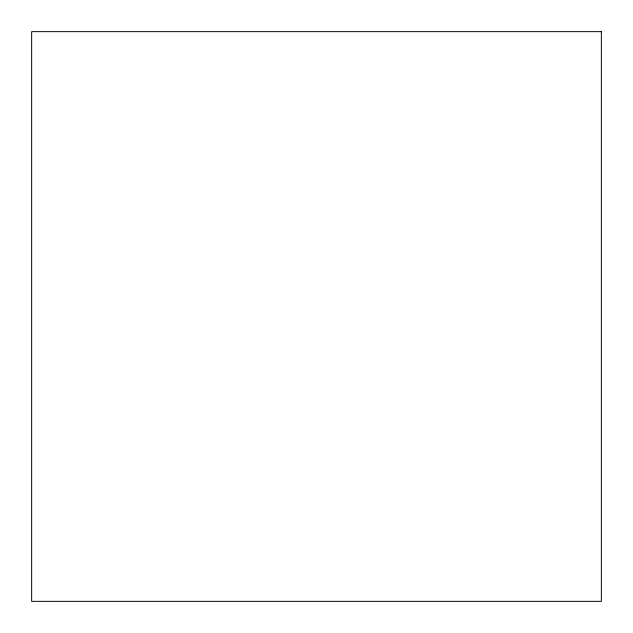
<?xml version="1.0" encoding="UTF-8"?>
<svg xmlns="http://www.w3.org/2000/svg" width="633" height="633" viewBox="0 0 633 633"><rect width="100%" height="100%" fill="white"/><g stroke="black" fill="none" stroke-linecap="round" stroke-linejoin="round"><path stroke-width="0.95" d="M601.35 31.65L31.65 31.65L31.65 601.35L601.35 601.35L601.35 31.65"/></g></svg>
